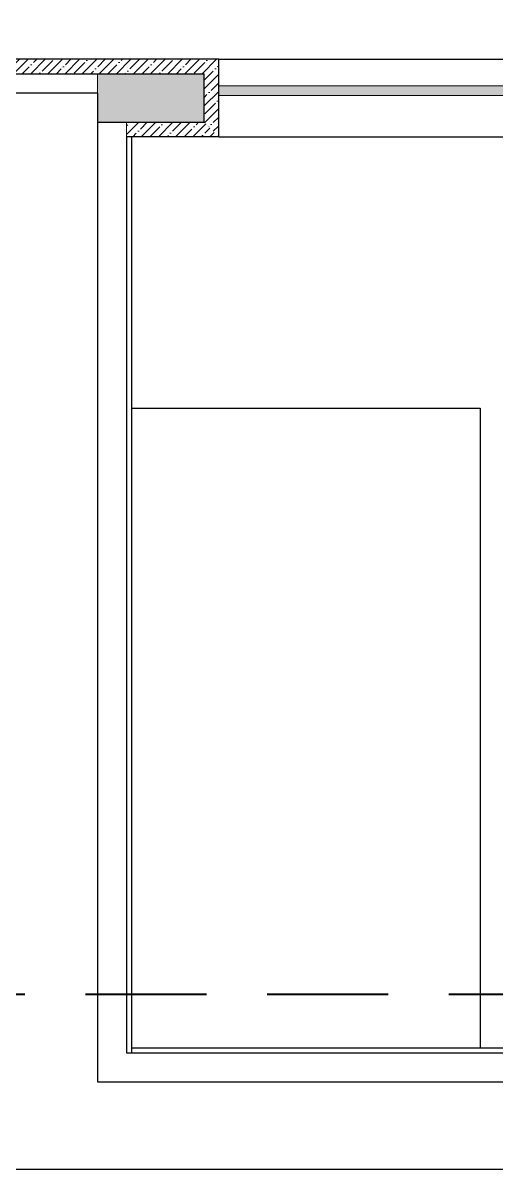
# Model space of a CAD drawing. Header units: inches. Extents: x -189347 to -188565, y -48525 to -47011.
# Drawn here: x -189209.6 to -189185.1, y -47997.9 to -47938.7 of the extents above; entities that cross this region are included whole.
import ezdxf

# ---------------------------------------------------------------- set-up
doc = ezdxf.new("R2010")
doc.units = ezdxf.units.IN
doc.header["$LTSCALE"] = 25
doc.header["$MEASUREMENT"] = 0
doc.linetypes.add('DASHED2', pattern=[0.375, 0.25, -0.125])
for name, color, linetype, lineweight in [('GLASS', 7, 'Continuous', 9), ('PP--BEAM', 104, 'DASHED2', 40), ('PP-TOILET 6', 5, 'Continuous', 9), ('PP-WALL', 7, 'Continuous', 30), ('SEC. HATCH', 8, 'Continuous', 0), ('sechatch', 8, 'Continuous', 0), ('STONE', 7, 'Continuous', 9), ('TOILET ELE', 7, 'Continuous', 13)]:
    doc.layers.add(name, color=color, linetype=linetype, lineweight=lineweight)
doc.layers.add('tile', color=170, linetype='Continuous')
pattern_1 = [(45, (-189223.26, -47844.99526), (-0.4419417, 0.4419417), []), (45, (-189222.8181, -47844.99526), (-0.4419417, 0.4419417), [0.78125, -0.15625, 0, -0.15625])]

msp = doc.modelspace()

# ---------------------------------------------------------------- hatches: boundary and pattern name
at = {"layer": 'GLASS', "ltscale": 30, "true_color": 0x00f5f5}
h = msp.add_hatch(dxfattribs=at)
h.set_pattern_fill('ANSI35,_O', color=4, angle=270)
h.set_pattern_definition([(315, (141.9624, -1375.36763), (0.1767766953, 0.1767766953), []), (315, (141.9624, -1375.5444), (0.1767766953, 0.1767766953), [0.3125, -0.0625, 0, -0.0625])])
h.paths.add_polyline_path([(-189165.1991, -47942.4925), (-189165.1991, -47941.9925), (-189199.4491, -47941.9925), (-189199.4491, -47942.4925)])
at = {"layer": 'SEC. HATCH', "ltscale": 30}
h = msp.add_hatch(dxfattribs=at)
h.set_pattern_fill('AR-CONC', color=256, scale=0.2, angle=270, style=0)
h.set_pattern_definition([(320, (141.9624, -1374.7426), (-0.12550427, -1.434520365), [0.15, -1.65]), (265, (141.9624, -1374.7426), (1.504384267, 0.277502667), [0.12, -1.32]), (10.4514445, (141.952, -1374.8622), (1.378879982, -1.157017693), [0.127480384, -1.402284224]), (316.1842, (142.3624, -1374.7426), (-0.331038562, -2.134482661), [0.225, -2.475]), (6.6356355, (142.3348, -1374.9205), (1.948237202, -1.869323891), [0.191220684, -2.10342752]), (261.184164, (142.3624, -1374.7426), (1.9482372, -1.86932389), [0.18, -1.980000002]), (291, (142.2624, -1374.9426), (-0.805237781, -1.193814104), [0.15, -1.65]), (236, (142.2624, -1374.9426), (1.45030009, -0.486630664), [0.12, -1.32]), (341.4514447, (142.1953, -1375.0421), (0.645062306, -1.680444753), [0.12748038, -1.402284224]), (307.5, (141.9624, -1374.74263), (0.6657877077, -0.0243197106), [0, -1.304, 0, -1.34, 0, -1.325]), (277.5, (141.9624, -1374.7426), (0.7888234238, -0.526139075), [0, -0.764, 0, -1.274, 0, -0.505]), (237.5, (141.9624, -1374.29663), (-0.0451097435, -1.0676448723), [0, -0.5, 0, -1.56, 0, -2.07]), (227.5, (141.9624, -1374.0966), (0.2002099647, -1.1663723387), [0, -0.65, 0, -1.036, 0, -1.47])])
h.paths.add_polyline_path([(-189200.1991, -47943.8675), (-189200.1991, -47941.3675), (-189205.6991, -47941.3675), (-189205.6991, -47942.3675), (-189205.6991, -47943.8675)])
h.paths.add_polyline_path([(-189126.1991, -47943.8675), (-189126.1991, -47941.3675), (-189131.6991, -47941.3675), (-189131.6991, -47943.8675)])
at = {"layer": 'sechatch'}
h = msp.add_hatch(dxfattribs=at)
h.set_pattern_fill('ANSI35', color=256, scale=2.5, style=0)
h.set_pattern_definition(pattern_1)
h.paths.add_polyline_path([(-189199.4491, -47940.6175), (-189242.9491, -47940.6175), (-189242.9491, -47941.3675), (-189200.1991, -47941.3675)])
h = msp.add_hatch(dxfattribs=at)
h.set_pattern_fill('ANSI35', color=256, scale=2.5, style=0)
h.set_pattern_definition(pattern_1)
h.paths.add_polyline_path([(-189199.4491, -47940.6175), (-189200.1991, -47941.3675), (-189200.1991, -47943.8675), (-189199.4491, -47944.6175)])
h = msp.add_hatch(dxfattribs=at)
h.set_pattern_fill('ANSI35', color=256, scale=2.5, style=0)
h.set_pattern_definition([(45, (-189223.26, -47845.99526), (-0.4419417, 0.4419417), []), (45, (-189222.8181, -47845.99526), (-0.4419417, 0.4419417), [0.78125, -0.15625, 0, -0.15625])])
h.paths.add_polyline_path([(-189204.1991, -47943.8675), (-189204.1991, -47944.6175), (-189199.4491, -47944.6175), (-189200.1991, -47943.8675)])

# ---------------------------------------------------------------- linework, layer by layer
at = {"layer": 'PP--BEAM'}
msp.add_line((-189003.1991, -47988.8675), (-189249.1991, -47988.8675), dxfattribs=at)
at = {"layer": 'PP-TOILET 6', "ltscale": 30}
msp.add_lwpolyline([(-189222.1991, -47817.8675), (-189126.1991, -47817.8675), (-189126.1991, -47993.3675), (-189205.6991, -47993.3675), (-189205.6991, -47942.3675), (-189244.6991, -47942.3675), (-189244.6991, -47871.8675), (-189222.1991, -47871.8675), (-189222.1991, -47817.8675)], dxfattribs=at)
at = {"layer": 'PP-WALL'}
msp.add_line((-189205.6991, -47942.3675), (-189244.6991, -47942.3675), dxfattribs=at)
at = {"layer": 'PP-WALL', "ltscale": 10}
for p, q in [((-189205.6991, -47942.3675), (-189205.6991, -47993.3675)), ((-189205.6991, -47993.3675), (-189126.1991, -47993.3675)), ((-189222.1991, -47997.8675), (-189096.1991, -47997.8675))]:
    msp.add_line(p, q, dxfattribs=at)
at = {"layer": 'STONE', "color": 7, "lineweight": -2, "ltscale": 5}
for p, q in [((-189199.4491, -47940.6175), (-189242.9491, -47940.6175)), ((-189199.4491, -47944.6175), (-189199.4491, -47940.6175)), ((-189243.6991, -47941.3675), (-189200.1991, -47941.3675)), ((-189200.1991, -47943.8675), (-189200.1991, -47941.3675)), ((-189205.6991, -47943.8675), (-189200.1991, -47943.8675)), ((-189199.4491, -47944.6175), (-189204.1991, -47944.6175))]:
    msp.add_line(p, q, dxfattribs=at)
at = {"layer": 'tile', "ltscale": 5}
for p, q in [((-189204.1991, -47944.6175), (-189204.1991, -47991.8675)), ((-189203.9491, -47944.6175), (-189203.9491, -47991.8675)), ((-189203.9491, -47991.6175), (-189127.6991, -47991.6175)), ((-189204.1991, -47991.8675), (-189127.6991, -47991.8675))]:
    msp.add_line(p, q, dxfattribs=at)
at = {"layer": 'TOILET ELE', "color": 7, "lineweight": -2, "ltscale": 5}
for p, q in [((-189199.4491, -47940.6175), (-189132.4491, -47940.6175)), ((-189199.4491, -47944.6175), (-189132.4491, -47944.6175)), ((-189203.9491, -47958.6175), (-189185.9491, -47958.6175)), ((-189185.9491, -47958.6175), (-189185.9491, -47991.6175))]:
    msp.add_line(p, q, dxfattribs=at)
at = {"layer": 'TOILET ELE', "ltscale": 30}
for p, q in [((-189205.6991, -47942.3675), (-189205.6991, -47941.3675)), ((-189204.1991, -47944.6175), (-189204.1991, -47943.8675))]:
    msp.add_line(p, q, dxfattribs=at)
msp.add_lwpolyline([(-189199.4491, -47941.9925), (-189165.1991, -47941.9925), (-189165.1991, -47942.4925), (-189199.4491, -47942.4925)], close=True, dxfattribs=at)

doc.saveas('drawing.dxf')
